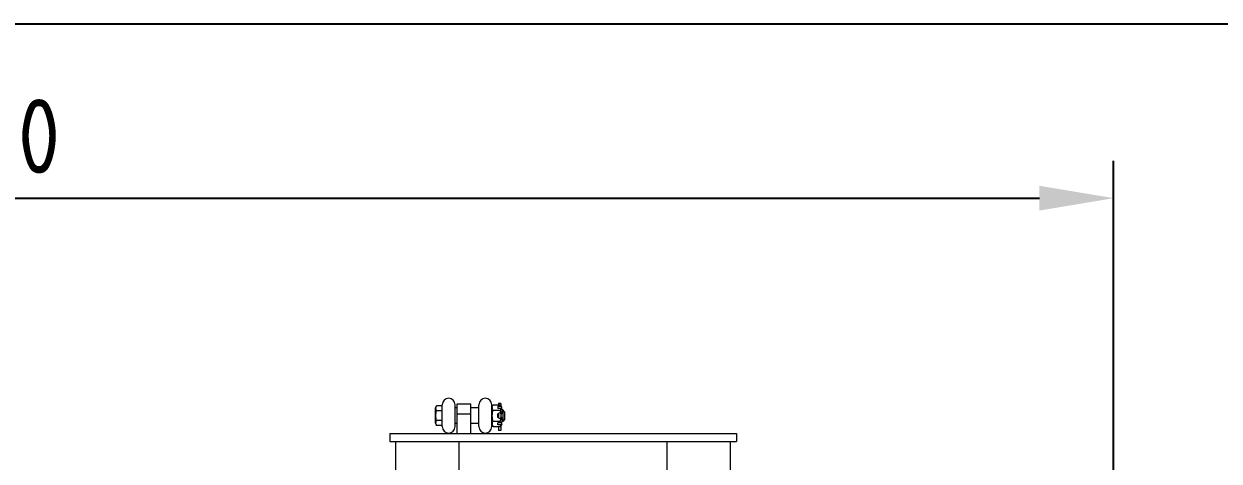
# Model space of a CAD drawing. Header units: millimetres. Extents: x 0 to 1611, y 0 to 420.
# Drawn here: x 282.68 to 330.96, y 321.15 to 338.8 of the extents above; entities that cross this region are included whole.
import ezdxf

# ---------------------------------------------------------------- set-up
doc = ezdxf.new("R2010")
doc.units = ezdxf.units.MM
doc.header["$LTSCALE"] = 32.67
doc.header["$PDMODE"] = 3
doc.header["$PDSIZE"] = 0.3125
doc.linetypes.add('Сплошная', pattern=[0])
doc.layers.get('Defpoints').update_dxf_attribs({"linetype": 'CONTINUOUS', "lineweight": 18})
doc.layers.add('3_ALL_AXES', color=7, linetype='CONTINUOUS', lineweight=18)
doc.layers.add('Text', color=3, linetype='CONTINUOUS', lineweight=18)
doc.styles.add('Style1', font='romans.shx', dxfattribs={"width": 0.8})
doc.dimstyles.new('LIN1', dxfattribs={"dimtxt": 3, "dimasz": 3, "dimexe": 1.5, "dimexo": 0, "dimgap": 1, "dimtad": 1, "dimdec": 0, "dimzin": 12, "dimdsep": 46, "dimtxsty": 'Style1', "dimcen": 0, "dimclrt": 3, "dimadec": 0, "dimazin": 0, "dimtfac": 1, "dimtdec": 0, "dimtmove": 0, "dimatfit": 3, "dimfxl": 1, "dimtolj": 1, "dimtzin": 12, "dimarcsym": 0})

# ---------------------------------------------------------------- blocks, each defined once
blk = doc.blocks.new('*D98')
at = {"layer": 'Defpoints', "color": 0, "linetype": 'Сплошная', "transparency": 16777216}
for p in [(234.698, 338.803), (326.698, 331.768), (326.698, 276.386)]:
    blk.add_point(p, dxfattribs=at)
at = {"layer": 'Text', "color": 0, "linetype": 'Сплошная', "lineweight": -2, "transparency": 16777216}
for p, q in [((234.698, 338.803), (234.698, 330.268)), ((326.698, 276.386), (326.698, 333.268)), ((237.698, 331.768), (323.698, 331.768))]:
    blk.add_line(p, q, dxfattribs=at)
at = {"layer": 'Text', "color": 0, "linetype": 'Сплошная', "transparency": 16777216}
for points in [[(237.698, 332.268), (237.698, 331.268), (234.698, 331.768)], [(323.698, 332.268), (323.698, 331.268), (326.698, 331.768)]]:
    blk.add_solid(points, dxfattribs=at)
at = {"layer": 'Text', "color": 3, "linetype": 'Сплошная', "transparency": 16777216, "insert": (280.698, 334.268), "char_height": 3, "attachment_point": 5, "style": 'Style1'}
blk.add_mtext('\\A1;2300', dxfattribs=at)
blk = doc.blocks.new('*D99')
at = {"layer": 'Defpoints', "color": 0, "linetype": 'Сплошная', "transparency": 16777216}
for p in [(234.698, 338.803), (326.698, 276.386), (337.758, 276.386)]:
    blk.add_point(p, dxfattribs=at)
at = {"layer": 'Text', "color": 0, "linetype": 'Сплошная', "lineweight": -2, "transparency": 16777216}
for p, q in [((234.698, 338.803), (339.258, 338.803)), ((337.758, 335.803), (337.758, 279.386)), ((326.698, 276.386), (339.258, 276.386))]:
    blk.add_line(p, q, dxfattribs=at)
at = {"layer": 'Text', "color": 0, "linetype": 'Сплошная', "transparency": 16777216}
for points in [[(337.258, 335.803), (338.258, 335.803), (337.758, 338.803)], [(337.258, 279.386), (338.258, 279.386), (337.758, 276.386)]]:
    blk.add_solid(points, dxfattribs=at)
at = {"layer": 'Text', "color": 3, "linetype": 'Сплошная', "transparency": 16777216, "insert": (335.258, 307.594), "char_height": 3, "attachment_point": 5, "rotation": 90, "style": 'Style1'}
blk.add_mtext('\\A1;1560', dxfattribs=at)

msp = doc.modelspace()

# ---------------------------------------------------------------- linework, layer by layer
at = {"layer": '3_ALL_AXES', "linetype": 'Continuous'}
for p, q in [((301.95, 323.48), (301.846, 323.48)), ((301.846, 323.48), (301.846, 323.425)), ((301.95, 323.48), (301.95, 323.376)), ((299.298, 323.292), (299.348, 323.378)), ((299.298, 322.68), (299.298, 323.292)), ((299.578, 323.378), (299.348, 323.378)), ((299.578, 323.182), (299.348, 323.182)), ((299.578, 322.546), (299.578, 323.426)), ((300.098, 322.546), (300.098, 323.426)), ((300.178, 323.306), (300.098, 323.306)), ((300.178, 323.466), (300.738, 323.466)), ((300.178, 322.266), (300.178, 323.466)), ((300.178, 323.066), (300.738, 323.066)), ((300.738, 322.266), (300.738, 323.466)), ((301.058, 323.306), (300.738, 323.306)), ((301.058, 322.546), (301.058, 323.426)), ((301.578, 322.546), (301.578, 323.426)), ((301.578, 323.328), (301.634, 323.425)), ((301.634, 323.425), (301.922, 323.425)), ((301.634, 323.205), (301.922, 323.205)), ((301.952, 323.35), (301.818, 323.35)), ((301.818, 323.35), (301.818, 323.28)), ((301.952, 323.28), (301.818, 323.28)), ((301.846, 323.056), (301.818, 323.056)), ((301.818, 322.916), (301.818, 323.056)), ((301.846, 323.058), (301.846, 322.914)), ((301.978, 323.328), (301.922, 323.425)), ((301.95, 323.058), (301.95, 322.914)), ((301.95, 323.056), (301.978, 323.056)), ((301.978, 323.241), (301.952, 323.28)), ((301.952, 323.058), (301.952, 323.058)), ((301.952, 323.058), (301.952, 323.058)), ((301.952, 322.916), (301.952, 323.056)), ((301.978, 323.243), (301.978, 323.328)), ((301.978, 323.241), (301.978, 323.056)), ((302.018, 323.226), (301.978, 323.226)), ((302.098, 323.146), (302.018, 323.226)), ((302.018, 323.226), (302.018, 322.746)), ((302.098, 323.146), (302.098, 322.826)), ((299.298, 322.68), (299.348, 322.593)), ((299.578, 322.79), (299.348, 322.79)), ((299.578, 322.593), (299.348, 322.593)), ((300.178, 322.666), (300.098, 322.666)), ((301.058, 322.666), (300.738, 322.666)), ((301.578, 322.644), (301.634, 322.547)), ((301.634, 322.766), (301.922, 322.766)), ((301.634, 322.547), (301.922, 322.547)), ((301.846, 322.916), (301.818, 322.916)), ((301.952, 322.692), (301.818, 322.692)), ((301.818, 322.622), (301.818, 322.692)), ((301.952, 322.622), (301.818, 322.622)), ((301.846, 322.547), (301.846, 322.384)), ((301.978, 322.644), (301.922, 322.547)), ((301.978, 322.916), (301.95, 322.916)), ((301.95, 322.596), (301.95, 322.384)), ((301.977, 322.729), (301.978, 322.731)), ((301.978, 322.728), (301.977, 322.729)), ((301.978, 322.916), (301.978, 322.731)), ((302.018, 322.746), (301.978, 322.746)), ((301.978, 322.644), (301.978, 322.728)), ((302.098, 322.826), (302.018, 322.746)), ((297.458, 322.266), (311.458, 322.266)), ((297.458, 322.266), (297.458, 321.946)), ((301.95, 322.384), (301.846, 322.384)), ((311.458, 322.266), (311.458, 321.946)), ((297.458, 321.946), (311.458, 321.946)), ((297.698, 286.946), (297.698, 321.946)), ((300.258, 294.946), (300.258, 321.946)), ((308.658, 294.946), (308.658, 321.946)), ((311.218, 286.946), (311.218, 321.946))]:
    msp.add_line(p, q, dxfattribs=at)
for centre, radius, start, end in [((299.838, 323.426), 0.26, 0, 180), ((301.318, 323.426), 0.26, 0, 180), ((301.932, 323.378), 0.345, 206.1954, 210.0783), ((301.898, 322.986), 0.064, 144.9039, 215.0961), ((301.898, 323.046), 0.054, 16.6015, 163.3985), ((301.858, 323.058), 0.012, 163.3985, 180), ((301.938, 323.058), 0.012, 0, 16.6015), ((301.898, 322.986), 0.064, 324.9039, 35.0961), ((283.818, 311.458), 21.686, 33.1304, 33.2541), ((301.248, 322.982), 0.708, 6.1533, 6.4336), ((301.253, 322.983), 0.703, 5.9712, 6.1318), ((299.838, 322.546), 0.26, 180, 0), ((301.318, 322.546), 0.26, 180, 0), ((301.932, 322.594), 0.345, 149.9217, 153.8046), ((301.858, 322.914), 0.012, 180, 196.6015), ((301.898, 322.926), 0.054, 196.6015, 343.3985), ((301.938, 322.914), 0.012, 343.3985, 0), ((301.253, 322.989), 0.703, 353.8468, 354.0288), ((301.248, 322.989), 0.708, 353.5664, 353.8467), ((283.673, 334.678), 21.859, 326.7462, 326.864), ((283.818, 334.513), 21.686, 326.7459, 326.8696)]:
    msp.add_arc(centre, radius, start, end, dxfattribs=at)
for points, knots in [([(299.348, 323.182), (299.331, 323.212), (299.304, 323.28), (299.331, 323.349), (299.348, 323.378)], [0, 0, 0, 0, 0.5, 1, 1, 1, 1]), ([(299.348, 322.79), (299.33, 322.853), (299.306, 322.986), (299.33, 323.119), (299.348, 323.182)], [0, 0, 0, 0, 0.5, 1, 1, 1, 1]), ([(301.623, 323.226), (301.615, 323.242), (301.602, 323.274), (301.596, 323.344), (301.616, 323.394), (301.634, 323.425)], [0, 0, 0, 0, 0.253828, 0.496665, 1, 1, 1, 1]), ([(301.634, 322.766), (301.613, 322.838), (301.586, 322.986), (301.613, 323.134), (301.634, 323.205)], [0, 0, 0, 0, 0.5, 1, 1, 1, 1]), ([(301.952, 323.35), (301.951, 323.356), (301.944, 323.382), (301.932, 323.407), (301.922, 323.425)], [0, 0, 0, 0, 0.242032, 1, 1, 1, 1]), ([(301.922, 323.205), (301.926, 323.211), (301.938, 323.235), (301.948, 323.26), (301.952, 323.28)], [0, 0, 0, 0, 0.259134, 1, 1, 1, 1]), ([(299.348, 322.593), (299.331, 322.623), (299.304, 322.691), (299.331, 322.76), (299.348, 322.79)], [0, 0, 0, 0, 0.5, 1, 1, 1, 1]), ([(301.634, 322.547), (301.616, 322.577), (301.596, 322.628), (301.602, 322.698), (301.615, 322.73), (301.623, 322.746)], [0, 0, 0, 0, 0.503335, 0.746172, 1, 1, 1, 1]), ([(301.952, 322.692), (301.951, 322.698), (301.944, 322.724), (301.932, 322.749), (301.922, 322.766)], [0, 0, 0, 0, 0.242032, 1, 1, 1, 1]), ([(301.922, 322.547), (301.926, 322.553), (301.938, 322.577), (301.948, 322.602), (301.952, 322.622)], [0, 0, 0, 0, 0.259134, 1, 1, 1, 1])]:
    msp.add_open_spline(points, degree=3, knots=knots, dxfattribs=at)
for points in [[(301.952, 323.061), (301.946, 323.11), (301.936, 323.158), (301.922, 323.205)], [(301.922, 322.766), (301.936, 322.813), (301.946, 322.862), (301.952, 322.91)]]:
    msp.add_open_spline(points, degree=3, dxfattribs=at)

# ---------------------------------------------------------------- dimensions: what is measured, and where the dimension line sits
at = {"layer": 'Text', "linetype": 'Сплошная'}
dim = msp.add_linear_dim(base=(326.698, 331.768), p1=(234.698, 338.803), p2=(326.698, 276.386), dimstyle='LIN1', override={"dimlfac": 25}, dxfattribs=at)
dim.commit()
dim.dimension.update_dxf_attribs({"geometry": '*D98', "text_midpoint": (280.698, 334.268)})
dim = msp.add_linear_dim(base=(337.758, 276.386), p1=(234.698, 338.803), p2=(326.698, 276.386), angle=90, dimstyle='LIN1', override={"dimlfac": 25}, dxfattribs=at)
dim.commit()
dim.dimension.update_dxf_attribs({"geometry": '*D99', "text_midpoint": (335.258, 307.594)})

doc.saveas('drawing.dxf')
